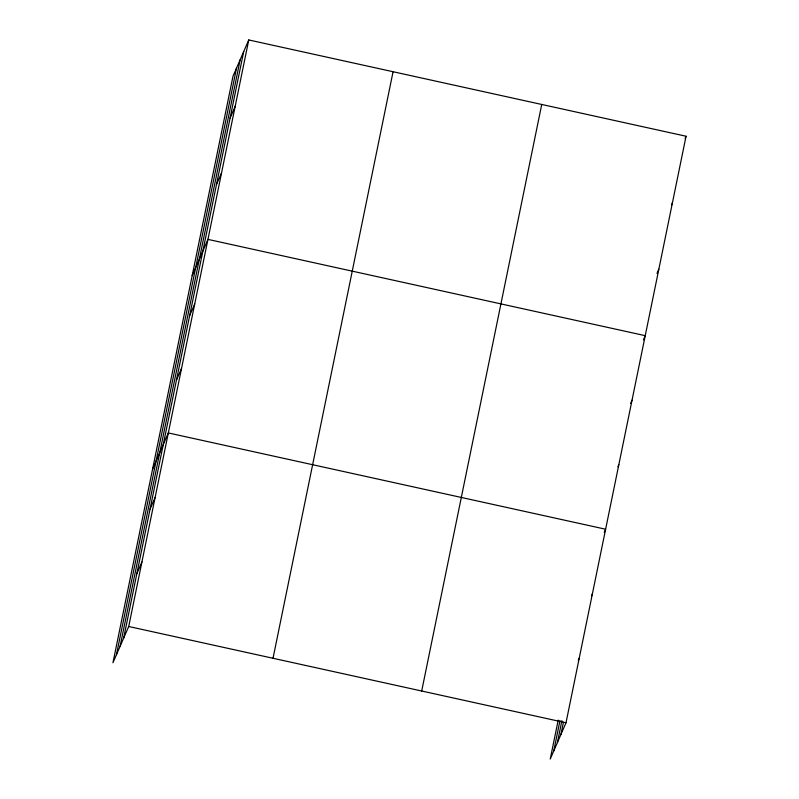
<?xml version="1.0" encoding="UTF-8"?>
<svg xmlns="http://www.w3.org/2000/svg" width="799" height="799" viewBox="0 0 799 799"><rect width="100%" height="100%" fill="white"/><g stroke="black" fill="none" stroke-linecap="round" stroke-linejoin="round"><path stroke-width="1.2" d="M116.474 654.641L236.524 68.085M120.12 646.271L240.169 59.715M123.645 638.141L243.695 51.595M248.759 39.95L232.998 76.215L112.949 662.761L128.709 626.496L248.759 39.95L686.051 136.239L566.002 722.785L550.241 759.05L558.211 720.099M273.018 658.276L393.068 71.73M421.702 691.015L541.742 104.469M553.767 750.93L559.999 720.488M557.412 742.561L561.897 720.648M560.938 734.431L563.435 722.256M230.092 118.072L235.156 106.427M216.489 184.549L221.553 172.904M192.179 275.635L207.95 239.38L645.232 335.67L643.395 339.905M189.673 315.545L194.736 303.9M176.469 380.064L181.533 368.419M152.559 469.203L168.329 432.938L605.622 529.228L604.244 532.404M150.062 509.103L155.126 497.457M136.859 573.622L141.922 561.977M685.133 138.357L686.051 136.239M671.53 204.834L672.448 202.716M656.998 273.428L658.845 269.193M630.651 403.365L632.029 400.189M617.907 466.826L618.826 464.708M591.5 595.864L592.419 593.747M578.286 660.383L579.215 658.266M128.709 626.496L566.002 722.785"/></g></svg>
